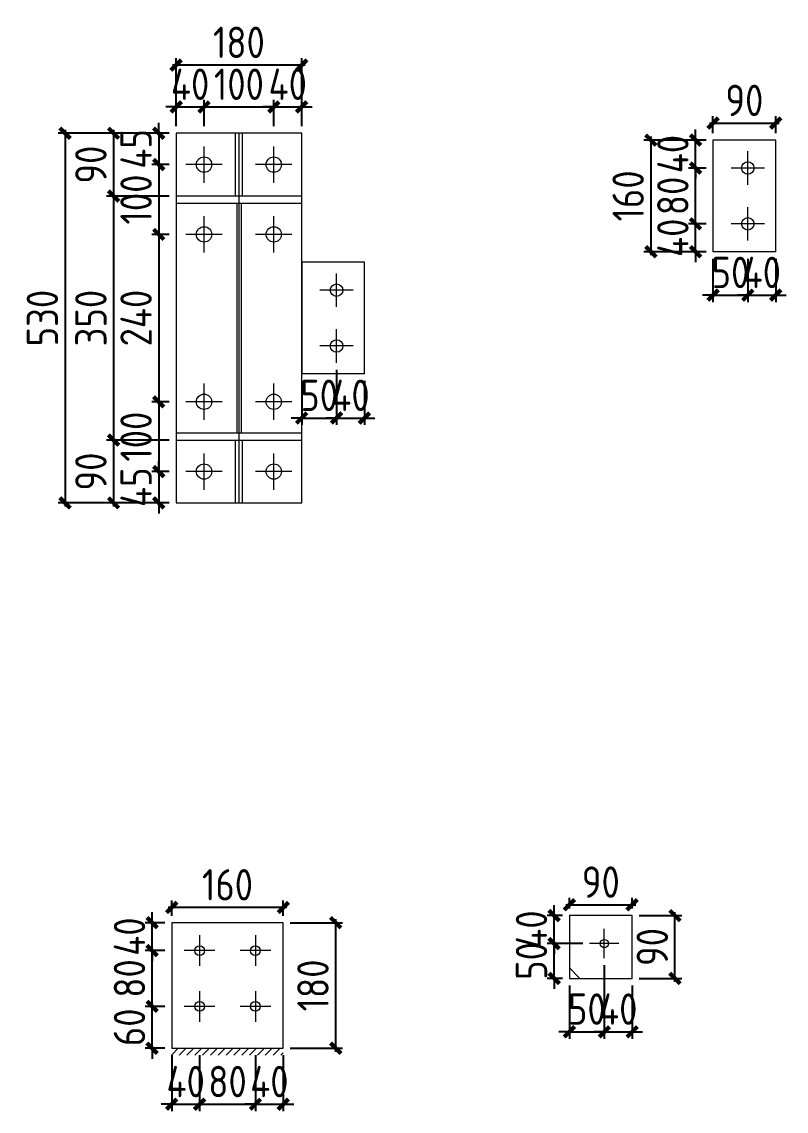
# Model space of a CAD drawing. Extents: x 485428 to 797698, y 56414 to 211814.
# Drawn here: x 760283 to 762476, y 117087 to 120211 of the extents above; entities that cross this region are included whole.
import ezdxf

# ---------------------------------------------------------------- set-up
doc = ezdxf.new("R2010")
doc.units = 0
doc.header["$LTSCALE"] = 1000
doc.header["$MEASUREMENT"] = 0
doc.styles.get("Standard").update_dxf_attribs({"font": 'gbenor.shx', "bigfont": 'gbcbig.shx'})
doc.dimstyles.get("Standard").update_dxf_attribs({"dimscale": 100, "dimtxt": 2, "dimasz": 0.4, "dimexe": 0.5, "dimexo": 1, "dimgap": 0.5, "dimtad": 1, "dimdec": 0, "dimzin": 0, "dimdsep": 46, "dimtxsty": 'Standard', "dimblk": 'ARCHTICK', "dimcen": 0.09, "dimadec": 0, "dimazin": 0, "dimtfac": 1, "dimtdec": 0, "dimtix": 1, "dimtmove": 2, "dimatfit": 3, "dimfxl": 1, "dimtolj": 1, "dimtzin": 0, "dimarcsym": 0})

# ---------------------------------------------------------------- blocks, each defined once
blk = doc.blocks.new('_ArchTick')
at = {"color": 0, "linetype": 'ByBlock', "const_width": 0.4}
blk.add_lwpolyline([(-0.5, -0.5), (0.5, 0.5)], dxfattribs=at)
blk = doc.blocks.new('*D2380')
at = {"color": 3, "lineweight": -2}
for p, q in [((760726.1, 119910.9), (760726.1, 119986.4)), ((760806.1, 119910.9), (760806.1, 119986.4)), ((760726.1, 119966.4), (760696.1, 119966.4)), ((760726.1, 119966.4), (760806.1, 119966.4)), ((760806.1, 119966.4), (760836.1, 119966.4))]:
    blk.add_line(p, q, dxfattribs=at)
at = {"layer": 'Defpoints', "color": 0}
for p in [(760806.1, 119966.4), (760726.1, 119890.9), (760806.1, 119890.9)]:
    blk.add_point(p, dxfattribs=at)
at = {"color": 3, "lineweight": -2, "xscale": 30, "yscale": 30, "zscale": 30}
blk.add_blockref('_ArchTick', (760726.1, 119966.4), dxfattribs=at)
at = {"color": 3, "lineweight": -2, "xscale": 30, "yscale": 30, "zscale": 30, "rotation": 180}
blk.add_blockref('_ArchTick', (760806.1, 119966.4), dxfattribs=at)
at = {"color": 0, "lineweight": 15, "insert": (760766.1, 120031.4), "char_height": 90, "attachment_point": 5}
blk.add_mtext('\\A1;40', dxfattribs=at)
blk = doc.blocks.new('*D2352')
at = {"color": 3, "lineweight": -2}
for p, q in [((760806.1, 119910.9), (760806.1, 119986.4)), ((761006.1, 119910.9), (761006.1, 119986.4)), ((760796.1, 119966.4), (761016.1, 119966.4))]:
    blk.add_line(p, q, dxfattribs=at)
at = {"layer": 'Defpoints', "color": 0}
for p in [(761006.1, 119966.4), (760806.1, 119890.9), (761006.1, 119890.9)]:
    blk.add_point(p, dxfattribs=at)
at = {"color": 3, "lineweight": -2, "xscale": 30, "yscale": 30, "zscale": 30, "rotation": 180}
blk.add_blockref('_ArchTick', (760806.1, 119966.4), dxfattribs=at)
at = {"color": 3, "lineweight": -2, "xscale": 30, "yscale": 30, "zscale": 30}
blk.add_blockref('_ArchTick', (761006.1, 119966.4), dxfattribs=at)
at = {"color": 0, "lineweight": 15, "insert": (760906.1, 120031.4), "char_height": 90, "attachment_point": 5}
blk.add_mtext('\\A1;100', dxfattribs=at)
blk = doc.blocks.new('*D2381')
at = {"color": 3, "lineweight": -2}
for p, q in [((761006.1, 119910.9), (761006.1, 119986.4)), ((761086.1, 119910.9), (761086.1, 119986.4)), ((761006.1, 119966.4), (760976.1, 119966.4)), ((761006.1, 119966.4), (761086.1, 119966.4)), ((761086.1, 119966.4), (761116.1, 119966.4))]:
    blk.add_line(p, q, dxfattribs=at)
at = {"layer": 'Defpoints', "color": 0}
for p in [(761086.1, 119966.4), (761006.1, 119890.9), (761086.1, 119890.9)]:
    blk.add_point(p, dxfattribs=at)
at = {"color": 3, "lineweight": -2, "xscale": 30, "yscale": 30, "zscale": 30}
blk.add_blockref('_ArchTick', (761006.1, 119966.4), dxfattribs=at)
at = {"color": 3, "lineweight": -2, "xscale": 30, "yscale": 30, "zscale": 30, "rotation": 180}
blk.add_blockref('_ArchTick', (761086.1, 119966.4), dxfattribs=at)
at = {"color": 0, "lineweight": 15, "insert": (761046.1, 120031.4), "char_height": 90, "attachment_point": 5}
blk.add_mtext('\\A1;40', dxfattribs=at)
blk = doc.blocks.new('*D2353')
at = {"color": 3, "lineweight": -2}
for p, q in [((760676.2, 119890.9), (760676.2, 119920.9)), ((760706.1, 119890.9), (760656.2, 119890.9)), ((760676.2, 119890.9), (760676.2, 119800.9)), ((760706.1, 119800.9), (760656.2, 119800.9)), ((760676.2, 119800.9), (760676.2, 119770.9))]:
    blk.add_line(p, q, dxfattribs=at)
at = {"layer": 'Defpoints', "color": 0}
for p in [(760726.1, 119890.9), (760676.2, 119800.9), (760726.1, 119800.9)]:
    blk.add_point(p, dxfattribs=at)
at = {"color": 3, "lineweight": -2, "xscale": 30, "yscale": 30, "zscale": 30}
for p, rotation in [((760676.2, 119890.9), 270), ((760676.2, 119800.9), 90)]:
    blk.add_blockref('_ArchTick', p, dxfattribs=dict(at, rotation=rotation))
at = {"color": 0, "lineweight": 15, "insert": (760611.2, 119845.9), "char_height": 90, "attachment_point": 5, "rotation": 90}
blk.add_mtext('\\A1;45', dxfattribs=at)
blk = doc.blocks.new('*D2354')
at = {"color": 3, "lineweight": -2}
for p, q in [((760706.1, 119800.9), (760656.2, 119800.9)), ((760676.2, 119810.9), (760676.2, 119590.9)), ((760706.1, 119600.9), (760656.2, 119600.9))]:
    blk.add_line(p, q, dxfattribs=at)
at = {"layer": 'Defpoints', "color": 0}
for p in [(760726.1, 119800.9), (760676.2, 119600.9), (760726.1, 119600.9)]:
    blk.add_point(p, dxfattribs=at)
at = {"color": 3, "lineweight": -2, "xscale": 30, "yscale": 30, "zscale": 30}
for p, rotation in [((760676.2, 119800.9), 90), ((760676.2, 119600.9), 270)]:
    blk.add_blockref('_ArchTick', p, dxfattribs=dict(at, rotation=rotation))
at = {"color": 0, "lineweight": 15, "insert": (760611.2, 119700.9), "char_height": 90, "attachment_point": 5, "rotation": 90}
blk.add_mtext('\\A1;100', dxfattribs=at)
blk = doc.blocks.new('*D2355')
at = {"color": 3, "lineweight": -2}
for p, q in [((760706.1, 119600.9), (760656.2, 119600.9)), ((760676.2, 119610.9), (760676.2, 119110.9)), ((760706.1, 119120.9), (760656.2, 119120.9))]:
    blk.add_line(p, q, dxfattribs=at)
at = {"layer": 'Defpoints', "color": 0}
for p in [(760726.1, 119600.9), (760676.2, 119120.9), (760726.1, 119120.9)]:
    blk.add_point(p, dxfattribs=at)
at = {"color": 3, "lineweight": -2, "xscale": 30, "yscale": 30, "zscale": 30}
for p, rotation in [((760676.2, 119600.9), 90), ((760676.2, 119120.9), 270)]:
    blk.add_blockref('_ArchTick', p, dxfattribs=dict(at, rotation=rotation))
at = {"color": 0, "lineweight": 15, "insert": (760611.2, 119360.9), "char_height": 90, "attachment_point": 5, "rotation": 90}
blk.add_mtext('\\A1;240', dxfattribs=at)
blk = doc.blocks.new('*D2356')
at = {"color": 3, "lineweight": -2}
for p, q in [((760706.1, 119120.9), (760656.2, 119120.9)), ((760676.2, 119130.9), (760676.2, 118910.9)), ((760706.1, 118920.9), (760656.2, 118920.9))]:
    blk.add_line(p, q, dxfattribs=at)
at = {"layer": 'Defpoints', "color": 0}
for p in [(760726.1, 119120.9), (760676.2, 118920.9), (760726.1, 118920.9)]:
    blk.add_point(p, dxfattribs=at)
at = {"color": 3, "lineweight": -2, "xscale": 30, "yscale": 30, "zscale": 30}
for p, rotation in [((760676.2, 119120.9), 90), ((760676.2, 118920.9), 270)]:
    blk.add_blockref('_ArchTick', p, dxfattribs=dict(at, rotation=rotation))
at = {"color": 0, "lineweight": 15, "insert": (760611.2, 119020.9), "char_height": 90, "attachment_point": 5, "rotation": 90}
blk.add_mtext('\\A1;100', dxfattribs=at)
blk = doc.blocks.new('*D2382')
at = {"color": 3, "lineweight": -2}
for p, q in [((760676.2, 118920.9), (760676.2, 118950.9)), ((760706.1, 118920.9), (760656.2, 118920.9)), ((760676.2, 118920.9), (760676.2, 118830.9)), ((760706.1, 118830.9), (760656.2, 118830.9)), ((760676.2, 118830.9), (760676.2, 118800.9))]:
    blk.add_line(p, q, dxfattribs=at)
at = {"layer": 'Defpoints', "color": 0}
for p in [(760726.1, 118920.9), (760676.2, 118830.9), (760726.1, 118830.9)]:
    blk.add_point(p, dxfattribs=at)
at = {"color": 3, "lineweight": -2, "xscale": 30, "yscale": 30, "zscale": 30}
for p, rotation in [((760676.2, 118920.9), 270), ((760676.2, 118830.9), 90)]:
    blk.add_blockref('_ArchTick', p, dxfattribs=dict(at, rotation=rotation))
at = {"color": 0, "lineweight": 15, "insert": (760611.2, 118875.9), "char_height": 90, "attachment_point": 5, "rotation": 90}
blk.add_mtext('\\A1;45', dxfattribs=at)
blk = doc.blocks.new('*D2383')
at = {"color": 3, "lineweight": -2}
for p, q in [((760546.7, 119900.9), (760546.7, 119700.9)), ((760706.1, 119890.9), (760526.7, 119890.9)), ((760706.1, 119710.9), (760526.7, 119710.9))]:
    blk.add_line(p, q, dxfattribs=at)
at = {"layer": 'Defpoints', "color": 0}
for p in [(760726.1, 119890.9), (760546.7, 119710.9), (760726.1, 119710.9)]:
    blk.add_point(p, dxfattribs=at)
at = {"color": 3, "lineweight": -2, "xscale": 30, "yscale": 30, "zscale": 30}
for p, rotation in [((760546.7, 119890.9), 90), ((760546.7, 119710.9), 270)]:
    blk.add_blockref('_ArchTick', p, dxfattribs=dict(at, rotation=rotation))
at = {"color": 0, "lineweight": 15, "insert": (760481.7, 119800.9), "char_height": 90, "attachment_point": 5, "rotation": 90}
blk.add_mtext('\\A1;90', dxfattribs=at)
blk = doc.blocks.new('*D2384')
at = {"color": 3, "lineweight": -2}
for p, q in [((760706.1, 119710.9), (760526.7, 119710.9)), ((760546.7, 119720.9), (760546.7, 119000.9)), ((760706.1, 119010.9), (760526.7, 119010.9))]:
    blk.add_line(p, q, dxfattribs=at)
at = {"layer": 'Defpoints', "color": 0}
for p in [(760726.1, 119710.9), (760546.7, 119010.9), (760726.1, 119010.9)]:
    blk.add_point(p, dxfattribs=at)
at = {"color": 3, "lineweight": -2, "xscale": 30, "yscale": 30, "zscale": 30}
for p, rotation in [((760546.7, 119710.9), 90), ((760546.7, 119010.9), 270)]:
    blk.add_blockref('_ArchTick', p, dxfattribs=dict(at, rotation=rotation))
at = {"color": 0, "lineweight": 15, "insert": (760481.7, 119360.9), "char_height": 90, "attachment_point": 5, "rotation": 90}
blk.add_mtext('\\A1;350', dxfattribs=at)
blk = doc.blocks.new('*D2385')
at = {"color": 3, "lineweight": -2}
for p, q in [((760546.7, 119020.9), (760546.7, 118820.9)), ((760706.1, 119010.9), (760526.7, 119010.9)), ((760706.1, 118830.9), (760526.7, 118830.9))]:
    blk.add_line(p, q, dxfattribs=at)
at = {"layer": 'Defpoints', "color": 0}
for p in [(760726.1, 119010.9), (760546.7, 118830.9), (760726.1, 118830.9)]:
    blk.add_point(p, dxfattribs=at)
at = {"color": 3, "lineweight": -2, "xscale": 30, "yscale": 30, "zscale": 30}
for p, rotation in [((760546.7, 119010.9), 90), ((760546.7, 118830.9), 270)]:
    blk.add_blockref('_ArchTick', p, dxfattribs=dict(at, rotation=rotation))
at = {"color": 0, "lineweight": 15, "insert": (760481.7, 118920.9), "char_height": 90, "attachment_point": 5, "rotation": 90}
blk.add_mtext('\\A1;90', dxfattribs=at)
blk = doc.blocks.new('*D2386')
at = {"color": 3, "lineweight": -2}
for p, q in [((760407.5, 119900.9), (760407.5, 118820.9)), ((760706.1, 119890.9), (760387.5, 119890.9)), ((760706.1, 118830.9), (760387.5, 118830.9))]:
    blk.add_line(p, q, dxfattribs=at)
at = {"layer": 'Defpoints', "color": 0}
for p in [(760726.1, 119890.9), (760407.5, 118830.9), (760726.1, 118830.9)]:
    blk.add_point(p, dxfattribs=at)
at = {"color": 3, "lineweight": -2, "xscale": 30, "yscale": 30, "zscale": 30}
for p, rotation in [((760407.5, 119890.9), 90), ((760407.5, 118830.9), 270)]:
    blk.add_blockref('_ArchTick', p, dxfattribs=dict(at, rotation=rotation))
at = {"color": 0, "lineweight": 15, "insert": (760342.5, 119360.9), "char_height": 90, "attachment_point": 5, "rotation": 90}
blk.add_mtext('\\A1;530', dxfattribs=at)
blk = doc.blocks.new('*D2387')
at = {"color": 3, "lineweight": -2}
for p, q in [((761096.1, 120086.5), (760716.1, 120086.5)), ((760726.1, 119910.9), (760726.1, 120106.5)), ((761086.1, 119910.9), (761086.1, 120106.5))]:
    blk.add_line(p, q, dxfattribs=at)
at = {"layer": 'Defpoints', "color": 0}
for p in [(760726.1, 120086.5), (760726.1, 119890.9), (761086.1, 119890.9)]:
    blk.add_point(p, dxfattribs=at)
at = {"color": 3, "lineweight": -2, "xscale": 30, "yscale": 30, "zscale": 30, "rotation": 180}
blk.add_blockref('_ArchTick', (760726.1, 120086.5), dxfattribs=at)
at = {"color": 3, "lineweight": -2, "xscale": 30, "yscale": 30, "zscale": 30}
blk.add_blockref('_ArchTick', (761086.1, 120086.5), dxfattribs=at)
at = {"color": 0, "lineweight": 15, "insert": (760906.1, 120151.5), "char_height": 90, "attachment_point": 5}
blk.add_mtext('\\A1;180', dxfattribs=at)
blk = doc.blocks.new('*D2388')
at = {"color": 3, "lineweight": -2}
for p, q in [((762215.5, 119631.2), (762215.5, 119661.2)), ((762245.6, 119631.2), (762195.5, 119631.2)), ((762215.5, 119551.2), (762215.5, 119631.2)), ((762245.6, 119551.2), (762195.5, 119551.2)), ((762215.5, 119551.2), (762215.5, 119521.2))]:
    blk.add_line(p, q, dxfattribs=at)
at = {"layer": 'Defpoints', "color": 0}
for p in [(762215.5, 119631.2), (762265.6, 119631.2), (762265.6, 119551.2)]:
    blk.add_point(p, dxfattribs=at)
at = {"color": 3, "lineweight": -2, "xscale": 30, "yscale": 30, "zscale": 30}
for p, rotation in [((762215.5, 119631.2), 270), ((762215.5, 119551.2), 90)]:
    blk.add_blockref('_ArchTick', p, dxfattribs=dict(at, rotation=rotation))
at = {"color": 0, "lineweight": 15, "insert": (762150.5, 119591.2), "char_height": 90, "attachment_point": 5, "rotation": 90}
blk.add_mtext('\\A1;40', dxfattribs=at)
blk = doc.blocks.new('*D2357')
at = {"color": 3, "lineweight": -2}
for p, q in [((762215.5, 119621.2), (762215.5, 119801.2)), ((762245.6, 119791.2), (762195.5, 119791.2)), ((762245.6, 119631.2), (762195.5, 119631.2))]:
    blk.add_line(p, q, dxfattribs=at)
at = {"layer": 'Defpoints', "color": 0}
for p in [(762215.5, 119791.2), (762265.6, 119791.2), (762265.6, 119631.2)]:
    blk.add_point(p, dxfattribs=at)
at = {"color": 3, "lineweight": -2, "xscale": 30, "yscale": 30, "zscale": 30}
for p, rotation in [((762215.5, 119791.2), 90), ((762215.5, 119631.2), 270)]:
    blk.add_blockref('_ArchTick', p, dxfattribs=dict(at, rotation=rotation))
at = {"color": 0, "lineweight": 15, "insert": (762150.5, 119711.2), "char_height": 90, "attachment_point": 5, "rotation": 90}
blk.add_mtext('\\A1;80', dxfattribs=at)
blk = doc.blocks.new('*D2389')
at = {"color": 3, "lineweight": -2}
for p, q in [((762215.5, 119871.2), (762215.5, 119901.2)), ((762245.6, 119871.2), (762195.5, 119871.2)), ((762215.5, 119791.2), (762215.5, 119871.2)), ((762245.6, 119791.2), (762195.5, 119791.2)), ((762215.5, 119791.2), (762215.5, 119761.2))]:
    blk.add_line(p, q, dxfattribs=at)
at = {"layer": 'Defpoints', "color": 0}
for p in [(762215.5, 119871.2), (762265.6, 119871.2), (762265.6, 119791.2)]:
    blk.add_point(p, dxfattribs=at)
at = {"color": 3, "lineweight": -2, "xscale": 30, "yscale": 30, "zscale": 30}
for p, rotation in [((762215.5, 119871.2), 270), ((762215.5, 119791.2), 90)]:
    blk.add_blockref('_ArchTick', p, dxfattribs=dict(at, rotation=rotation))
at = {"color": 0, "lineweight": 15, "insert": (762150.5, 119831.2), "char_height": 90, "attachment_point": 5, "rotation": 90}
blk.add_mtext('\\A1;40', dxfattribs=at)
blk = doc.blocks.new('*D2358')
at = {"color": 3, "lineweight": -2}
for p, q in [((762265.6, 119531.2), (762265.6, 119406.8)), ((762365.6, 119531.2), (762365.6, 119406.8)), ((762265.6, 119426.8), (762235.6, 119426.8)), ((762265.6, 119426.8), (762365.6, 119426.8)), ((762365.6, 119426.8), (762395.6, 119426.8))]:
    blk.add_line(p, q, dxfattribs=at)
at = {"layer": 'Defpoints', "color": 0}
for p in [(762265.6, 119551.2), (762365.6, 119551.2), (762365.6, 119426.8)]:
    blk.add_point(p, dxfattribs=at)
at = {"color": 3, "lineweight": -2, "xscale": 30, "yscale": 30, "zscale": 30}
blk.add_blockref('_ArchTick', (762265.6, 119426.8), dxfattribs=at)
at = {"color": 3, "lineweight": -2, "xscale": 30, "yscale": 30, "zscale": 30, "rotation": 180}
blk.add_blockref('_ArchTick', (762365.6, 119426.8), dxfattribs=at)
at = {"color": 0, "lineweight": 15, "insert": (762315.6, 119491.8), "char_height": 90, "attachment_point": 5}
blk.add_mtext('\\A1;50', dxfattribs=at)
blk = doc.blocks.new('*D2390')
at = {"color": 3, "lineweight": -2}
for p, q in [((762365.6, 119531.2), (762365.6, 119406.8)), ((762445.6, 119531.2), (762445.6, 119406.8)), ((762365.6, 119426.8), (762335.6, 119426.8)), ((762365.6, 119426.8), (762445.6, 119426.8)), ((762445.6, 119426.8), (762475.6, 119426.8))]:
    blk.add_line(p, q, dxfattribs=at)
at = {"layer": 'Defpoints', "color": 0}
for p in [(762365.6, 119551.2), (762445.6, 119551.2), (762445.6, 119426.8)]:
    blk.add_point(p, dxfattribs=at)
at = {"color": 3, "lineweight": -2, "xscale": 30, "yscale": 30, "zscale": 30}
blk.add_blockref('_ArchTick', (762365.6, 119426.8), dxfattribs=at)
at = {"color": 3, "lineweight": -2, "xscale": 30, "yscale": 30, "zscale": 30, "rotation": 180}
blk.add_blockref('_ArchTick', (762445.6, 119426.8), dxfattribs=at)
at = {"color": 0, "lineweight": 15, "insert": (762405.6, 119491.8), "char_height": 90, "attachment_point": 5}
blk.add_mtext('\\A1;40', dxfattribs=at)
blk = doc.blocks.new('*D2391')
at = {"color": 3, "lineweight": -2}
for p, q in [((762245.6, 119871.2), (762067.3, 119871.2)), ((762087.3, 119881.2), (762087.3, 119541.2)), ((762245.6, 119551.2), (762067.3, 119551.2))]:
    blk.add_line(p, q, dxfattribs=at)
at = {"layer": 'Defpoints', "color": 0}
for p in [(762265.6, 119871.2), (762087.3, 119551.2), (762265.6, 119551.2)]:
    blk.add_point(p, dxfattribs=at)
at = {"color": 3, "lineweight": -2, "xscale": 30, "yscale": 30, "zscale": 30}
for p, rotation in [((762087.3, 119871.2), 90), ((762087.3, 119551.2), 270)]:
    blk.add_blockref('_ArchTick', p, dxfattribs=dict(at, rotation=rotation))
at = {"color": 0, "lineweight": 15, "insert": (762022.3, 119711.2), "char_height": 90, "attachment_point": 5, "rotation": 90}
blk.add_mtext('\\A1;160', dxfattribs=at)
blk = doc.blocks.new('*D2392')
at = {"color": 3, "lineweight": -2}
for p, q in [((762265.6, 119891.2), (762265.6, 119940.1)), ((762445.6, 119891.2), (762445.6, 119940.1)), ((762255.6, 119920.1), (762455.6, 119920.1))]:
    blk.add_line(p, q, dxfattribs=at)
at = {"layer": 'Defpoints', "color": 0}
for p in [(762445.6, 119920.1), (762265.6, 119871.2), (762445.6, 119871.2)]:
    blk.add_point(p, dxfattribs=at)
at = {"color": 3, "lineweight": -2, "xscale": 30, "yscale": 30, "zscale": 30, "rotation": 180}
blk.add_blockref('_ArchTick', (762265.6, 119920.1), dxfattribs=at)
at = {"color": 3, "lineweight": -2, "xscale": 30, "yscale": 30, "zscale": 30}
blk.add_blockref('_ArchTick', (762445.6, 119920.1), dxfattribs=at)
at = {"color": 0, "lineweight": 15, "insert": (762355.6, 119985.1), "char_height": 90, "attachment_point": 5}
blk.add_mtext('\\A1;90', dxfattribs=at)
blk = doc.blocks.new('*D2393')
at = {"color": 3, "lineweight": -2}
for p, q in [((761186.1, 119212.9), (761186.1, 119054.4)), ((761086.1, 119180.9), (761086.1, 119054.4)), ((761086.1, 119074.4), (761056.1, 119074.4)), ((761086.1, 119074.4), (761186.1, 119074.4)), ((761186.1, 119074.4), (761216.1, 119074.4))]:
    blk.add_line(p, q, dxfattribs=at)
at = {"layer": 'Defpoints', "color": 0}
for p in [(761186.1, 119232.9), (761086.1, 119200.9), (761186.1, 119074.4)]:
    blk.add_point(p, dxfattribs=at)
at = {"color": 3, "lineweight": -2, "xscale": 30, "yscale": 30, "zscale": 30}
blk.add_blockref('_ArchTick', (761086.1, 119074.4), dxfattribs=at)
at = {"color": 3, "lineweight": -2, "xscale": 30, "yscale": 30, "zscale": 30, "rotation": 180}
blk.add_blockref('_ArchTick', (761186.1, 119074.4), dxfattribs=at)
at = {"color": 0, "lineweight": 15, "insert": (761136.1, 119139.4), "char_height": 90, "attachment_point": 5}
blk.add_mtext('\\A1;50', dxfattribs=at)
blk = doc.blocks.new('*D2394')
at = {"color": 3, "lineweight": -2}
for p, q in [((761186.1, 119212.9), (761186.1, 119054.4)), ((761266.1, 119180.9), (761266.1, 119054.4)), ((761186.1, 119074.4), (761156.1, 119074.4)), ((761186.1, 119074.4), (761266.1, 119074.4)), ((761266.1, 119074.4), (761296.1, 119074.4))]:
    blk.add_line(p, q, dxfattribs=at)
at = {"layer": 'Defpoints', "color": 0}
for p in [(761186.1, 119232.9), (761266.1, 119200.9), (761266.1, 119074.4)]:
    blk.add_point(p, dxfattribs=at)
at = {"color": 3, "lineweight": -2, "xscale": 30, "yscale": 30, "zscale": 30}
blk.add_blockref('_ArchTick', (761186.1, 119074.4), dxfattribs=at)
at = {"color": 3, "lineweight": -2, "xscale": 30, "yscale": 30, "zscale": 30, "rotation": 180}
blk.add_blockref('_ArchTick', (761266.1, 119074.4), dxfattribs=at)
at = {"color": 0, "lineweight": 15, "insert": (761226.1, 119139.4), "char_height": 90, "attachment_point": 5}
blk.add_mtext('\\A1;40', dxfattribs=at)
blk = doc.blocks.new('*D2404')
at = {"color": 3, "lineweight": -2}
for p, q in [((760713.4, 117247.3), (760713.4, 117086.7)), ((760793.4, 117247.3), (760793.4, 117086.7)), ((760713.4, 117106.7), (760683.4, 117106.7)), ((760713.4, 117106.7), (760793.4, 117106.7)), ((760793.4, 117106.7), (760823.4, 117106.7))]:
    blk.add_line(p, q, dxfattribs=at)
at = {"layer": 'Defpoints', "color": 0}
for p in [(760713.4, 117267.3), (760793.4, 117267.3), (760793.4, 117106.7)]:
    blk.add_point(p, dxfattribs=at)
at = {"color": 3, "lineweight": -2, "xscale": 30, "yscale": 30, "zscale": 30}
blk.add_blockref('_ArchTick', (760713.4, 117106.7), dxfattribs=at)
at = {"color": 3, "lineweight": -2, "xscale": 30, "yscale": 30, "zscale": 30, "rotation": 180}
blk.add_blockref('_ArchTick', (760793.4, 117106.7), dxfattribs=at)
at = {"color": 0, "lineweight": 15, "insert": (760753.4, 117171.7), "char_height": 90, "attachment_point": 5}
blk.add_mtext('\\A1;40', dxfattribs=at)
blk = doc.blocks.new('*D2367')
at = {"color": 3, "lineweight": -2}
for p, q in [((760793.4, 117247.3), (760793.4, 117086.7)), ((760953.4, 117247.3), (760953.4, 117086.7)), ((760783.4, 117106.7), (760963.4, 117106.7))]:
    blk.add_line(p, q, dxfattribs=at)
at = {"layer": 'Defpoints', "color": 0}
for p in [(760793.4, 117267.3), (760953.4, 117267.3), (760953.4, 117106.7)]:
    blk.add_point(p, dxfattribs=at)
at = {"color": 3, "lineweight": -2, "xscale": 30, "yscale": 30, "zscale": 30, "rotation": 180}
blk.add_blockref('_ArchTick', (760793.4, 117106.7), dxfattribs=at)
at = {"color": 3, "lineweight": -2, "xscale": 30, "yscale": 30, "zscale": 30}
blk.add_blockref('_ArchTick', (760953.4, 117106.7), dxfattribs=at)
at = {"color": 0, "lineweight": 15, "insert": (760873.4, 117171.7), "char_height": 90, "attachment_point": 5}
blk.add_mtext('\\A1;80', dxfattribs=at)
blk = doc.blocks.new('*D2368')
at = {"color": 3, "lineweight": -2}
for p, q in [((760953.4, 117247.3), (760953.4, 117086.7)), ((761033.4, 117247.3), (761033.4, 117086.7)), ((760953.4, 117106.7), (760923.4, 117106.7)), ((760953.4, 117106.7), (761033.4, 117106.7)), ((761033.4, 117106.7), (761063.4, 117106.7))]:
    blk.add_line(p, q, dxfattribs=at)
at = {"layer": 'Defpoints', "color": 0}
for p in [(760953.4, 117267.3), (761033.4, 117267.3), (761033.4, 117106.7)]:
    blk.add_point(p, dxfattribs=at)
at = {"color": 3, "lineweight": -2, "xscale": 30, "yscale": 30, "zscale": 30}
blk.add_blockref('_ArchTick', (760953.4, 117106.7), dxfattribs=at)
at = {"color": 3, "lineweight": -2, "xscale": 30, "yscale": 30, "zscale": 30, "rotation": 180}
blk.add_blockref('_ArchTick', (761033.4, 117106.7), dxfattribs=at)
at = {"color": 0, "lineweight": 15, "insert": (760993.4, 117171.7), "char_height": 90, "attachment_point": 5}
blk.add_mtext('\\A1;40', dxfattribs=at)
blk = doc.blocks.new('*D2369')
at = {"color": 3, "lineweight": -2}
for p, q in [((760657.3, 117387.3), (760657.3, 117417.3)), ((760693.4, 117387.3), (760637.3, 117387.3)), ((760657.3, 117267.3), (760657.3, 117387.3)), ((760693.4, 117267.3), (760637.3, 117267.3)), ((760657.3, 117267.3), (760657.3, 117237.3))]:
    blk.add_line(p, q, dxfattribs=at)
at = {"layer": 'Defpoints', "color": 0}
for p in [(760657.3, 117387.3), (760713.4, 117387.3), (760713.4, 117267.3)]:
    blk.add_point(p, dxfattribs=at)
at = {"color": 3, "lineweight": -2, "xscale": 30, "yscale": 30, "zscale": 30}
for p, rotation in [((760657.3, 117387.3), 270), ((760657.3, 117267.3), 90)]:
    blk.add_blockref('_ArchTick', p, dxfattribs=dict(at, rotation=rotation))
at = {"color": 0, "lineweight": 15, "insert": (760592.3, 117327.3), "char_height": 90, "attachment_point": 5, "rotation": 90}
blk.add_mtext('\\A1;60', dxfattribs=at)
blk = doc.blocks.new('*D2370')
at = {"color": 3, "lineweight": -2}
for p, q in [((760657.3, 117377.3), (760657.3, 117557.3)), ((760693.4, 117547.3), (760637.3, 117547.3)), ((760693.4, 117387.3), (760637.3, 117387.3))]:
    blk.add_line(p, q, dxfattribs=at)
at = {"layer": 'Defpoints', "color": 0}
for p in [(760657.3, 117547.3), (760713.4, 117547.3), (760713.4, 117387.3)]:
    blk.add_point(p, dxfattribs=at)
at = {"color": 3, "lineweight": -2, "xscale": 30, "yscale": 30, "zscale": 30}
for p, rotation in [((760657.3, 117547.3), 90), ((760657.3, 117387.3), 270)]:
    blk.add_blockref('_ArchTick', p, dxfattribs=dict(at, rotation=rotation))
at = {"color": 0, "lineweight": 15, "insert": (760592.3, 117467.3), "char_height": 90, "attachment_point": 5, "rotation": 90}
blk.add_mtext('\\A1;80', dxfattribs=at)
blk = doc.blocks.new('*D2405')
at = {"color": 3, "lineweight": -2}
for p, q in [((760657.3, 117627.3), (760657.3, 117657.3)), ((760693.4, 117627.3), (760637.3, 117627.3)), ((760657.3, 117547.3), (760657.3, 117627.3)), ((760693.4, 117547.3), (760637.3, 117547.3)), ((760657.3, 117547.3), (760657.3, 117517.3))]:
    blk.add_line(p, q, dxfattribs=at)
at = {"layer": 'Defpoints', "color": 0}
for p in [(760657.3, 117627.3), (760713.4, 117627.3), (760713.4, 117547.3)]:
    blk.add_point(p, dxfattribs=at)
at = {"color": 3, "lineweight": -2, "xscale": 30, "yscale": 30, "zscale": 30}
for p, rotation in [((760657.3, 117627.3), 270), ((760657.3, 117547.3), 90)]:
    blk.add_blockref('_ArchTick', p, dxfattribs=dict(at, rotation=rotation))
at = {"color": 0, "lineweight": 15, "insert": (760592.3, 117587.3), "char_height": 90, "attachment_point": 5, "rotation": 90}
blk.add_mtext('\\A1;40', dxfattribs=at)
blk = doc.blocks.new('*D2406')
at = {"color": 3, "lineweight": -2}
for p, q in [((760713.4, 117647.3), (760713.4, 117690.9)), ((761033.4, 117647.3), (761033.4, 117690.9)), ((761043.4, 117670.9), (760703.4, 117670.9))]:
    blk.add_line(p, q, dxfattribs=at)
at = {"layer": 'Defpoints', "color": 0}
for p in [(760713.4, 117670.9), (760713.4, 117627.3), (761033.4, 117627.3)]:
    blk.add_point(p, dxfattribs=at)
at = {"color": 3, "lineweight": -2, "xscale": 30, "yscale": 30, "zscale": 30, "rotation": 180}
blk.add_blockref('_ArchTick', (760713.4, 117670.9), dxfattribs=at)
at = {"color": 3, "lineweight": -2, "xscale": 30, "yscale": 30, "zscale": 30}
blk.add_blockref('_ArchTick', (761033.4, 117670.9), dxfattribs=at)
at = {"color": 0, "lineweight": 15, "insert": (760873.4, 117735.9), "char_height": 90, "attachment_point": 5}
blk.add_mtext('\\A1;160', dxfattribs=at)
blk = doc.blocks.new('*D2371')
at = {"color": 3, "lineweight": -2}
for p, q in [((761053.4, 117627.3), (761203.5, 117627.3)), ((761183.5, 117637.3), (761183.5, 117257.3)), ((761053.4, 117267.3), (761203.5, 117267.3))]:
    blk.add_line(p, q, dxfattribs=at)
at = {"layer": 'Defpoints', "color": 0}
for p in [(761033.4, 117627.3), (761033.4, 117267.3), (761183.5, 117267.3)]:
    blk.add_point(p, dxfattribs=at)
at = {"color": 3, "lineweight": -2, "xscale": 30, "yscale": 30, "zscale": 30}
for p, rotation in [((761183.5, 117627.3), 90), ((761183.5, 117267.3), 270)]:
    blk.add_blockref('_ArchTick', p, dxfattribs=dict(at, rotation=rotation))
at = {"color": 0, "lineweight": 15, "insert": (761118.5, 117447.3), "char_height": 90, "attachment_point": 5, "rotation": 90}
blk.add_mtext('\\A1;180', dxfattribs=at)
blk = doc.blocks.new('*D2407')
at = {"color": 3, "lineweight": -2}
for p, q in [((761953.9, 117505.5), (761953.9, 117294.5)), ((761853.9, 117447.5), (761853.9, 117294.5)), ((761853.9, 117314.5), (761823.9, 117314.5)), ((761853.9, 117314.5), (761953.9, 117314.5)), ((761953.9, 117314.5), (761983.9, 117314.5))]:
    blk.add_line(p, q, dxfattribs=at)
at = {"layer": 'Defpoints', "color": 0}
for p in [(761953.9, 117525.5), (761853.9, 117467.5), (761953.9, 117314.5)]:
    blk.add_point(p, dxfattribs=at)
at = {"color": 3, "lineweight": -2, "xscale": 30, "yscale": 30, "zscale": 30}
blk.add_blockref('_ArchTick', (761853.9, 117314.5), dxfattribs=at)
at = {"color": 3, "lineweight": -2, "xscale": 30, "yscale": 30, "zscale": 30, "rotation": 180}
blk.add_blockref('_ArchTick', (761953.9, 117314.5), dxfattribs=at)
at = {"color": 0, "lineweight": 15, "insert": (761903.9, 117379.5), "char_height": 90, "attachment_point": 5}
blk.add_mtext('\\A1;50', dxfattribs=at)
blk = doc.blocks.new('*D2408')
at = {"color": 3, "lineweight": -2}
for p, q in [((761953.9, 117505.5), (761953.9, 117294.5)), ((762033.9, 117447.5), (762033.9, 117294.5)), ((761953.9, 117314.5), (761923.9, 117314.5)), ((761953.9, 117314.5), (762033.9, 117314.5)), ((762033.9, 117314.5), (762063.9, 117314.5))]:
    blk.add_line(p, q, dxfattribs=at)
at = {"layer": 'Defpoints', "color": 0}
for p in [(761953.9, 117525.5), (762033.9, 117467.5), (762033.9, 117314.5)]:
    blk.add_point(p, dxfattribs=at)
at = {"color": 3, "lineweight": -2, "xscale": 30, "yscale": 30, "zscale": 30}
blk.add_blockref('_ArchTick', (761953.9, 117314.5), dxfattribs=at)
at = {"color": 3, "lineweight": -2, "xscale": 30, "yscale": 30, "zscale": 30, "rotation": 180}
blk.add_blockref('_ArchTick', (762033.9, 117314.5), dxfattribs=at)
at = {"color": 0, "lineweight": 15, "insert": (761993.9, 117379.5), "char_height": 90, "attachment_point": 5}
blk.add_mtext('\\A1;40', dxfattribs=at)
blk = doc.blocks.new('*D2409')
at = {"color": 3, "lineweight": -2}
for p, q in [((761810.1, 117567.5), (761810.1, 117597.5)), ((761891.9, 117567.5), (761790.1, 117567.5)), ((761810.1, 117467.5), (761810.1, 117567.5)), ((761833.9, 117467.5), (761790.1, 117467.5)), ((761810.1, 117467.5), (761810.1, 117437.5))]:
    blk.add_line(p, q, dxfattribs=at)
at = {"layer": 'Defpoints', "color": 0}
for p in [(761810.1, 117567.5), (761911.9, 117567.5), (761853.9, 117467.5)]:
    blk.add_point(p, dxfattribs=at)
at = {"color": 3, "lineweight": -2, "xscale": 30, "yscale": 30, "zscale": 30}
for p, rotation in [((761810.1, 117567.5), 270), ((761810.1, 117467.5), 90)]:
    blk.add_blockref('_ArchTick', p, dxfattribs=dict(at, rotation=rotation))
at = {"color": 0, "lineweight": 15, "insert": (761745.1, 117517.5), "char_height": 90, "attachment_point": 5, "rotation": 90}
blk.add_mtext('\\A1;50', dxfattribs=at)
blk = doc.blocks.new('*D2410')
at = {"color": 3, "lineweight": -2}
for p, q in [((761810.1, 117647.5), (761810.1, 117677.5)), ((761833.9, 117647.5), (761790.1, 117647.5)), ((761810.1, 117567.5), (761810.1, 117647.5)), ((761891.9, 117567.5), (761790.1, 117567.5)), ((761810.1, 117567.5), (761810.1, 117537.5))]:
    blk.add_line(p, q, dxfattribs=at)
at = {"layer": 'Defpoints', "color": 0}
for p in [(761810.1, 117647.5), (761853.9, 117647.5), (761911.9, 117567.5)]:
    blk.add_point(p, dxfattribs=at)
at = {"color": 3, "lineweight": -2, "xscale": 30, "yscale": 30, "zscale": 30}
for p, rotation in [((761810.1, 117647.5), 270), ((761810.1, 117567.5), 90)]:
    blk.add_blockref('_ArchTick', p, dxfattribs=dict(at, rotation=rotation))
at = {"color": 0, "lineweight": 15, "insert": (761745.1, 117607.5), "char_height": 90, "attachment_point": 5, "rotation": 90}
blk.add_mtext('\\A1;40', dxfattribs=at)
blk = doc.blocks.new('*D2411')
at = {"color": 3, "lineweight": -2}
for p, q in [((761843.9, 117678.7), (762043.9, 117678.7)), ((761853.9, 117667.5), (761853.9, 117698.7)), ((762033.9, 117667.5), (762033.9, 117698.7))]:
    blk.add_line(p, q, dxfattribs=at)
at = {"layer": 'Defpoints', "color": 0}
for p in [(762033.9, 117678.7), (761853.9, 117647.5), (762033.9, 117647.5)]:
    blk.add_point(p, dxfattribs=at)
at = {"color": 3, "lineweight": -2, "xscale": 30, "yscale": 30, "zscale": 30, "rotation": 180}
blk.add_blockref('_ArchTick', (761853.9, 117678.7), dxfattribs=at)
at = {"color": 3, "lineweight": -2, "xscale": 30, "yscale": 30, "zscale": 30}
blk.add_blockref('_ArchTick', (762033.9, 117678.7), dxfattribs=at)
at = {"color": 0, "lineweight": 15, "insert": (761943.9, 117743.7), "char_height": 90, "attachment_point": 5}
blk.add_mtext('\\A1;90', dxfattribs=at)
blk = doc.blocks.new('*D2412')
at = {"color": 3, "lineweight": -2}
for p, q in [((762053.9, 117647.5), (762176.6, 117647.5)), ((762156.6, 117457.5), (762156.6, 117657.5)), ((762053.9, 117467.5), (762176.6, 117467.5))]:
    blk.add_line(p, q, dxfattribs=at)
at = {"layer": 'Defpoints', "color": 0}
for p in [(762033.9, 117647.5), (762156.6, 117647.5), (762033.9, 117467.5)]:
    blk.add_point(p, dxfattribs=at)
at = {"color": 3, "lineweight": -2, "xscale": 30, "yscale": 30, "zscale": 30}
for p, rotation in [((762156.6, 117647.5), 90), ((762156.6, 117467.5), 270)]:
    blk.add_blockref('_ArchTick', p, dxfattribs=dict(at, rotation=rotation))
at = {"color": 0, "lineweight": 15, "insert": (762091.6, 117557.5), "char_height": 90, "attachment_point": 5, "rotation": 90}
blk.add_mtext('\\A1;90', dxfattribs=at)

msp = doc.modelspace()

# ---------------------------------------------------------------- hatches: boundary and pattern name
at = {"lineweight": 15}
h = msp.add_hatch(dxfattribs=at)
h.set_pattern_fill('ANSI31', color=256, scale=10, style=0)
h.set_pattern_definition([(45, (278128.68, -78035.297), (-11.22532015, 11.22532015), [])])
h.paths.add_polyline_path([(761033.4, 117267.3), (761023.1, 117267.3), (761033.4, 117254)], flags=17)
h.paths.add_polyline_path([(761023.1, 117267.3), (760713.4, 117267.3), (760713.4, 117247.3), (761033.4, 117247.3), (761033.4, 117254)])

# ---------------------------------------------------------------- linework, layer by layer
for p, q in [((760726.1, 119890.9), (760726.1, 118830.9)), ((761086.1, 119890.9), (760726.1, 119890.9)), ((761086.1, 118830.9), (761086.1, 119890.9)), ((762265.6, 119871.2), (762265.6, 119551.2)), ((762445.6, 119871.2), (762265.6, 119871.2)), ((762445.6, 119551.2), (762445.6, 119871.2)), ((760806.1, 119748.9), (760806.1, 119852.9)), ((761006.1, 119748.9), (761006.1, 119852.9)), ((762365.6, 119743.2), (762365.6, 119839.2)), ((760858.1, 119800.9), (760754.1, 119800.9)), ((761058.1, 119800.9), (760954.1, 119800.9)), ((762413.6, 119791.2), (762317.6, 119791.2)), ((762365.6, 119583.2), (762365.6, 119679.2)), ((760806.1, 119548.9), (760806.1, 119652.9)), ((761006.1, 119548.9), (761006.1, 119652.9)), ((762413.6, 119631.2), (762317.6, 119631.2)), ((760858.1, 119600.9), (760754.1, 119600.9)), ((761058.1, 119600.9), (760954.1, 119600.9)), ((762445.6, 119551.2), (762265.6, 119551.2)), ((761086.1, 119520.9), (761086.1, 119200.9)), ((761266.1, 119520.9), (761086.1, 119520.9)), ((761266.1, 119200.9), (761266.1, 119520.9)), ((761186.1, 119392.9), (761186.1, 119488.9)), ((761234.1, 119440.9), (761138.1, 119440.9)), ((761186.1, 119232.9), (761186.1, 119328.9)), ((761234.1, 119280.9), (761138.1, 119280.9)), ((761266.1, 119200.9), (761086.1, 119200.9)), ((760806.1, 119068.9), (760806.1, 119172.9)), ((761006.1, 119068.9), (761006.1, 119172.9)), ((760858.1, 119120.9), (760754.1, 119120.9)), ((761058.1, 119120.9), (760954.1, 119120.9)), ((760806.1, 118868.9), (760806.1, 118972.9)), ((761006.1, 118868.9), (761006.1, 118972.9)), ((760858.1, 118920.9), (760754.1, 118920.9)), ((761058.1, 118920.9), (760954.1, 118920.9)), ((760726.1, 118830.9), (761086.1, 118830.9)), ((761853.9, 117647.5), (761853.9, 117467.5)), ((762033.9, 117647.5), (761853.9, 117647.5)), ((762033.9, 117467.5), (762033.9, 117647.5)), ((760713.4, 117627.3), (760713.4, 117267.3)), ((761033.4, 117627.3), (760713.4, 117627.3)), ((761033.4, 117267.3), (761033.4, 117627.3)), ((760793.4, 117591.3), (760793.4, 117503.3)), ((760953.4, 117591.3), (760953.4, 117503.3)), ((761953.9, 117525.5), (761953.9, 117609.5)), ((761995.9, 117567.5), (761911.9, 117567.5)), ((760837.4, 117547.3), (760749.4, 117547.3)), ((760997.4, 117547.3), (760909.4, 117547.3)), ((761853.9, 117497.5), (761883.9, 117467.5)), ((761853.9, 117467.5), (762033.9, 117467.5)), ((760793.4, 117431.3), (760793.4, 117343.3)), ((760953.4, 117431.3), (760953.4, 117343.3)), ((760837.4, 117387.3), (760749.4, 117387.3)), ((760997.4, 117387.3), (760909.4, 117387.3)), ((760713.4, 117267.3), (761033.4, 117267.3))]:
    msp.add_line(p, q, dxfattribs=at)
at = {"color": 2, "lineweight": 15}
for p, q in [((760896.1, 119710.9), (760896.1, 119890.9)), ((760916.1, 119710.9), (760916.1, 119890.9)), ((760896.1, 118830.9), (760896.1, 119010.9)), ((760916.1, 118830.9), (760916.1, 119010.9)), ((760896.1, 118830.9), (760916.1, 118830.9))]:
    msp.add_line(p, q, dxfattribs=at)
at = {"color": 1, "lineweight": 15}
msp.add_line((760906.1, 119890.9), (760906.1, 118830.9), dxfattribs=at)
at = {"color": 4, "lineweight": 15}
for p, q in [((760906.1, 119710.9), (760726.1, 119710.9)), ((760726.1, 119710.9), (760726.1, 119690.9)), ((761086.1, 119710.9), (760906.1, 119710.9)), ((761086.1, 119690.9), (761086.1, 119710.9)), ((760726.1, 119690.9), (761086.1, 119690.9)), ((760900.1, 119690.9), (760900.1, 119030.9)), ((760912.1, 119690.9), (760912.1, 119030.9)), ((761086.1, 119030.9), (760726.1, 119030.9)), ((760726.1, 119030.9), (760726.1, 119010.9)), ((761086.1, 119010.9), (761086.1, 119030.9)), ((760726.1, 119010.9), (760906.1, 119010.9)), ((760906.1, 119010.9), (761086.1, 119010.9))]:
    msp.add_line(p, q, dxfattribs=at)
at = {"lineweight": 15}
for centre, radius in [((760806.1, 119800.9), 22), ((761006.1, 119800.9), 22), ((762365.6, 119791.2), 18), ((762365.6, 119631.2), 18), ((760806.1, 119600.9), 22), ((761006.1, 119600.9), 22), ((761186.1, 119440.9), 18), ((761186.1, 119280.9), 18), ((760806.1, 119120.9), 22), ((761006.1, 119120.9), 22), ((760806.1, 118920.9), 22), ((761006.1, 118920.9), 22), ((760793.4, 117547.3), 14), ((760953.4, 117547.3), 14), ((761953.9, 117567.5), 12), ((760793.4, 117387.3), 14), ((760953.4, 117387.3), 14)]:
    msp.add_circle(centre, radius, dxfattribs=at)

# ---------------------------------------------------------------- dimensions: what is measured, and where the dimension line sits
for p1, p2, distance, picture, middle in [((761086.1, 119890.9), (760726.1, 119890.9), -195.6, '*D2387', (760906.1, 120151.5)), ((762265.6, 119871.2), (762445.6, 119871.2), 48.9, '*D2392', (762355.6, 119985.1)), ((760726.1, 119890.9), (760726.1, 118830.9), -318.6, '*D2386', (760342.5, 119360.9)), ((762265.6, 119871.2), (762265.6, 119551.2), -178.3, '*D2391', (762022.3, 119711.2)), ((761853.9, 117647.5), (762033.9, 117647.5), 31.2, '*D2411', (761943.9, 117743.7)), ((761033.4, 117627.3), (760713.4, 117627.3), -43.6, '*D2406', (760873.4, 117735.9)), ((761033.4, 117627.3), (761033.4, 117267.3), 150, '*D2371', (761118.5, 117447.3)), ((762033.9, 117467.5), (762033.9, 117647.5), -122.6, '*D2412', (762091.6, 117557.5))]:
    dim = msp.add_aligned_dim(p1=p1, p2=p2, distance=distance, dimstyle='Standard', override={"dimtxt": 0.9, "dimasz": 0.3, "dimexe": 0.2, "dimexo": 0.2, "dimgap": 0.2, "dimlfac": 0.5, "dimdle": 0.1, "dimclrd": 3, "dimclre": 3}, dxfattribs=at)
    dim.commit()
    dim.dimension.update_dxf_attribs({"geometry": picture, "text_midpoint": middle})
for base, p1, p2, picture, middle in [((760806.1, 119966.4), (760726.1, 119890.9), (760806.1, 119890.9), '*D2380', (760766.1, 120031.4)), ((761006.1, 119966.4), (760806.1, 119890.9), (761006.1, 119890.9), '*D2352', (760906.1, 120031.4)), ((761086.1, 119966.4), (761006.1, 119890.9), (761086.1, 119890.9), '*D2381', (761046.1, 120031.4)), ((762365.6, 119426.8), (762265.6, 119551.2), (762365.6, 119551.2), '*D2358', (762315.6, 119491.8)), ((762445.6, 119426.8), (762365.6, 119551.2), (762445.6, 119551.2), '*D2390', (762405.6, 119491.8)), ((761186.1, 119074.4), (761086.1, 119200.9), (761186.1, 119232.9), '*D2393', (761136.1, 119139.4)), ((761266.1, 119074.4), (761186.1, 119232.9), (761266.1, 119200.9), '*D2394', (761226.1, 119139.4)), ((761953.9, 117314.5), (761853.9, 117467.5), (761953.9, 117525.5), '*D2407', (761903.9, 117379.5)), ((762033.9, 117314.5), (761953.9, 117525.5), (762033.9, 117467.5), '*D2408', (761993.9, 117379.5)), ((760793.4, 117106.7), (760713.4, 117267.3), (760793.4, 117267.3), '*D2404', (760753.4, 117171.7)), ((760953.4, 117106.7), (760793.4, 117267.3), (760953.4, 117267.3), '*D2367', (760873.4, 117171.7)), ((761033.4, 117106.7), (760953.4, 117267.3), (761033.4, 117267.3), '*D2368', (760993.4, 117171.7))]:
    dim = msp.add_linear_dim(base=base, p1=p1, p2=p2, dimstyle='Standard', override={"dimtxt": 0.9, "dimasz": 0.3, "dimexe": 0.2, "dimexo": 0.2, "dimgap": 0.2, "dimlfac": 0.5, "dimdle": 0.1, "dimclrd": 3, "dimclre": 3}, dxfattribs=at)
    dim.commit()
    dim.dimension.update_dxf_attribs({"geometry": picture, "text_midpoint": middle})
for base, p1, p2, picture, middle in [((760546.7, 119710.9), (760726.1, 119890.9), (760726.1, 119710.9), '*D2383', (760481.7, 119800.9)), ((760676.2, 119800.9), (760726.1, 119890.9), (760726.1, 119800.9), '*D2353', (760611.2, 119845.9)), ((762215.5, 119871.2), (762265.6, 119791.2), (762265.6, 119871.2), '*D2389', (762150.5, 119831.2)), ((760676.2, 119600.9), (760726.1, 119800.9), (760726.1, 119600.9), '*D2354', (760611.2, 119700.9)), ((762215.5, 119791.2), (762265.6, 119631.2), (762265.6, 119791.2), '*D2357', (762150.5, 119711.2)), ((760546.7, 119010.9), (760726.1, 119710.9), (760726.1, 119010.9), '*D2384', (760481.7, 119360.9)), ((762215.5, 119631.2), (762265.6, 119551.2), (762265.6, 119631.2), '*D2388', (762150.5, 119591.2)), ((760676.2, 119120.9), (760726.1, 119600.9), (760726.1, 119120.9), '*D2355', (760611.2, 119360.9)), ((760676.2, 118920.9), (760726.1, 119120.9), (760726.1, 118920.9), '*D2356', (760611.2, 119020.9)), ((760546.7, 118830.9), (760726.1, 119010.9), (760726.1, 118830.9), '*D2385', (760481.7, 118920.9)), ((760676.2, 118830.9), (760726.1, 118920.9), (760726.1, 118830.9), '*D2382', (760611.2, 118875.9)), ((761810.1, 117647.5), (761911.9, 117567.5), (761853.9, 117647.5), '*D2410', (761745.1, 117607.5)), ((760657.3, 117627.3), (760713.4, 117547.3), (760713.4, 117627.3), '*D2405', (760592.3, 117587.3)), ((761810.1, 117567.5), (761853.9, 117467.5), (761911.9, 117567.5), '*D2409', (761745.1, 117517.5)), ((760657.3, 117547.3), (760713.4, 117387.3), (760713.4, 117547.3), '*D2370', (760592.3, 117467.3)), ((760657.3, 117387.3), (760713.4, 117267.3), (760713.4, 117387.3), '*D2369', (760592.3, 117327.3))]:
    dim = msp.add_linear_dim(base=base, p1=p1, p2=p2, angle=90, dimstyle='Standard', override={"dimtxt": 0.9, "dimasz": 0.3, "dimexe": 0.2, "dimexo": 0.2, "dimgap": 0.2, "dimlfac": 0.5, "dimdle": 0.1, "dimclrd": 3, "dimclre": 3}, dxfattribs=at)
    dim.commit()
    dim.dimension.update_dxf_attribs({"geometry": picture, "text_midpoint": middle})

doc.saveas('drawing.dxf')
